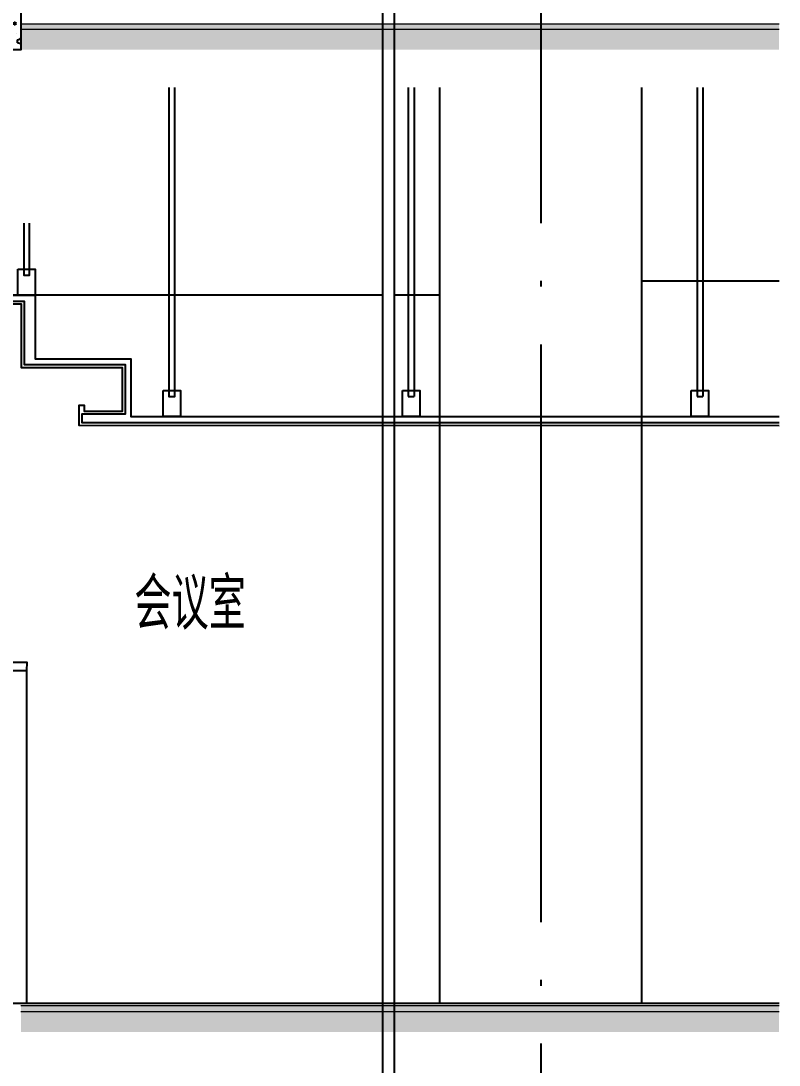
# Model space of a CAD drawing. Extents: x 1147314 to 1218578, y -272074 to -241968.
# Drawn here: x 1154862 to 1157487, y -260227 to -256612 of the extents above; entities that cross this region are included whole.
import ezdxf

# ---------------------------------------------------------------- set-up
doc = ezdxf.new("R2010")
doc.units = 0
doc.header["$LTSCALE"] = 1000
doc.header["$MEASUREMENT"] = 0
doc.linetypes.add('230303生产综合楼-平面图_t8$0$DOTE', pattern=[2.42, 2, -0.2, 0.02, -0.2])
for name, color, linetype in [('A-SECT-SURF', 6, 'Continuous'), ('A-看线', 115, 'Continuous'), ('DIM_SYMB', 3, 'Continuous'), ('DOTE', 1, 'Continuous'), ('FF-窗帘-JYZS', 8, 'Continuous'), ('PUB_HATCH', 8, 'Continuous'), ('PUB_TEXT', 7, 'Continuous'), ('WALL', 255, 'Continuous'), ('吊顶', 183, 'Continuous'), ('墙身抹灰', 6, 'Continuous')]:
    doc.layers.add(name, color=color, linetype=linetype)
doc.layers.add('墙身分层线', color=253, linetype='Continuous', lineweight=18)
doc.styles.add('_TCH_DIM', font='SIMPLEX', dxfattribs={"bigfont": 'GBCBIG'})

# ---------------------------------------------------------------- blocks, each defined once
blk = doc.blocks.new('A$Ca8bf0082')
at = {"layer": 'FF-窗帘-JYZS'}
blk.add_line((-7.2, -55.8), (-7.2, -424.9), dxfattribs=at)
for points in [[(0, -1.6), (64, -1.6), (64, 0), (0, 0)], [(-11.6, -420.7), (-2.8, -420.7), (-2.8, -432.6), (-11.6, -432.6)], [(-9.6, -422.7), (-4.8, -422.7), (-4.8, -430.6), (-9.6, -430.6)]]:
    blk.add_lwpolyline(points, close=True, dxfattribs=at)
blk.add_lwpolyline([(64, -1.6), (64, -44.8), (63.2, -51.2, -0.871795), (0.8, -51.2), (0, -44.8), (0, -1.6)], format="xyb", dxfattribs=at)
for centre, radius in [((32, -53.2), 39.2), ((32, -53.2), 28), ((32.4, -50.1), 2.73), ((-7.2, -424.9), 1.2)]:
    blk.add_circle(centre, radius, dxfattribs=at)
blk = doc.blocks.new('fr')
at = {"layer": '吊顶'}
for p, q in [((1156202.9, -256841.7), (1156202.9, -257911.6)), ((1156202.9, -256841.7), (1156202.9, -257911.6)), ((1156222.9, -256841.7), (1156222.9, -257911.6)), ((1156222.9, -256841.7), (1156222.9, -257911.6)), ((1157202.9, -256841.7), (1157202.9, -257911.6)), ((1157222.9, -256841.7), (1157222.9, -257911.6)), ((1155374.1, -257911.6), (1155394.1, -257911.6)), ((1156202.9, -257911.6), (1156222.9, -257911.6)), ((1156202.9, -257911.6), (1156222.9, -257911.6)), ((1156202.9, -257911.6), (1156222.9, -257911.6)), ((1156202.9, -257911.6), (1156222.9, -257911.6)), ((1157202.9, -257911.6), (1157222.9, -257911.6)), ((1157202.9, -257911.6), (1157222.9, -257911.6))]:
    blk.add_line(p, q, dxfattribs=at)
for points in [[(1155374.1, -256841.7), (1155374.1, -257911.6), (1155394.1, -257911.6), (1155394.1, -256841.7)], [(1154871.6, -257311.7), (1154871.6, -257491.6), (1154891.6, -257491.6), (1154891.6, -257311.7)], [(1154501.6, -257561.6), (1154911.6, -257561.6), (1154911.6, -257781.6), (1155242.6, -257781.6), (1155242.6, -257981.6), (1157487, -257981.6)], [(1154501.6, -257581.6), (1154872.6, -257581.6), (1154872.6, -257801.6), (1155222.6, -257801.6), (1155222.6, -257973.6), (1155072.6, -257973.6), (1155072.6, -258001.6), (1157487, -258001.6)], [(1154501.6, -257591.6), (1154862.6, -257591.6), (1154862.6, -257811.6), (1155212.6, -257811.6), (1155212.6, -257963.6), (1155081.6, -257963.6), (1155081.6, -257943.6), (1155062.6, -257943.6), (1155062.6, -258011.6), (1157487, -258012.3)]]:
    blk.add_lwpolyline(points, dxfattribs=at)
for points in [[(1154851.6, -257471.6), (1154911.6, -257471.6), (1154911.6, -257561.6), (1154851.6, -257561.6)], [(1155354.1, -257891.6), (1155414.1, -257891.6), (1155414.1, -257981.6), (1155354.1, -257981.6)], [(1156182.9, -257891.6), (1156242.9, -257891.6), (1156242.9, -257981.6), (1156182.9, -257981.6)], [(1156182.9, -257891.6), (1156242.9, -257891.6), (1156242.9, -257981.6), (1156182.9, -257981.6)], [(1157182.9, -257891.6), (1157242.9, -257891.6), (1157242.9, -257981.6), (1157182.9, -257981.6)]]:
    blk.add_lwpolyline(points, close=True, dxfattribs=at)
at = {"layer": 'FF-窗帘-JYZS', "xscale": -1}
blk.add_blockref('A$Ca8bf0082', (1154743.6, -257591.6), dxfattribs=at)

msp = doc.modelspace()

# ---------------------------------------------------------------- hatches: boundary and pattern name
at = {"layer": 'PUB_HATCH'}
h = msp.add_hatch(dxfattribs=at)
h.set_pattern_fill('加气混凝土', color=256, scale=20, style=0)
h.set_pattern_definition([(0, (-8925.14, -44634.17), (120, 240), [0, -240]), (0, (-9065.54, -44666.57), (120, 240), [0, -240]), (0, (-8987.54, -44668.97), (120, 240), [0, -240]), (0, (-8902.34, -44598.17), (120, 240), [0, -240]), (0, (-9001.94, -44680.97), (120, 240), [0, -240]), (0, (-8878.34, -44446.97), (120, 240), [0, -240]), (0, (-8951.54, -44466.17), (120, 240), [0, -240]), (0, (-8913.14, -44496.17), (120, 240), [0, -240]), (0, (-9108.74, -44500.97), (120, 240), [0, -240]), (0, (-8991.14, -44511.77), (120, 240), [0, -240]), (0, (-9036.74, -44572.97), (120, 240), [0, -240]), (0, (-9034.34, -44662.97), (120, 240), [0, -240]), (0, (-8944.34, -44672.57), (120, 240), [0, -240]), (0, (-8878.34, -44566.97), (120, 240), [0, -240]), (0, (-9102.74, -44604.17), (120, 240), [0, -240]), (0, (-9082.34, -44563.37), (120, 240), [0, -240]), (0, (-8988.74, -44580.17), (120, 240), [0, -240]), (0, (-9022.34, -44614.97), (120, 240), [0, -240]), (0, (-9041.54, -44535.77), (120, 240), [0, -240]), (0, (-9011.54, -44445.77), (120, 240), [0, -240]), (0, (-9093.14, -44654.57), (120, 240), [0, -240]), (0, (-8961.14, -44494.97), (120, 240), [0, -240]), (0, (-9072.74, -44491.37), (120, 240), [0, -240]), (0, (-9091.94, -44460.17), (120, 240), [0, -240]), (130.601294, (-8893.084, -44522.114), (-599.99999337, 720.00000315), [10.53662, -4414.8444]), (18.4349488, (-8910.227, -44517.543), (599.9999978, 239.9999982), [10.842096, -1507.05116]), (90, (-8910.23, -44527.83), (120, 240), [10.285714, -469.71426]), (161.565051, (-8899.94, -44531.257), (-600.000003, 239.9999821), [10.842096, -1507.05116]), (53.1301023, (-8899.94, -44531.257), (120.0000002, 239.9999999), [11.42857, -1188.5714]), (135, (-8890.8, -44653.54), (-120.0000145, 239.999984), [9.697464, -669.12504]), (45, (-8904.51, -44653.54), (119.999999, 239.999999), [9.697464, -669.12504]), (135, (-8897.655, -44660.4), (-120.0000145, 239.999984), [9.697464, -669.12504]), (45, (-8897.655, -44660.4), (119.999999, 239.999999), [9.697464, -669.12504]), (116.56505, (-9006.23, -44492.4), (-2e-05, 479.999987), [12.77753, -255.5506]), (180, (-9011.94, -44480.97), (-120, 240), [13.714286, -226.2857]), (63.434949, (-9031.37, -44492.4), (1e-06, 479.999998), [12.77753, -255.5506]), (116.56505, (-9025.66, -44503.83), (-2e-05, 479.999987), [12.77753, -255.5506]), (0, (-9025.66, -44503.83), (120, 240), [13.714286, -226.2857]), (63.434949, (-9011.94, -44503.83), (1e-06, 479.999998), [12.77753, -255.5506]), (107.102728, (-8915.941, -44573.543), (-359.99998624, 1200.000001936), [15.54454, -6513.161]), (143.972626, (-8920.513, -44558.686), (-2279.9999711, 1679.9999981), [15.54454, -3248.808]), (180, (-8933.08, -44549.54), (-120, 240), [14.85714, -225.14284]), (36.0273733, (-8960.513, -44558.686), (2279.99998315, 1679.9999819), [15.54454, -3248.808]), (71.565051, (-8965.084, -44572.4), (360.0000018, 1199.9999979), [14.456126, -1503.43712]), (107.102728, (-8960.513, -44587.257), (-359.99998624, 1200.000001936), [15.54454, -6513.161]), (143.972626, (-8947.941, -44596.4), (-2279.9999711, 1679.9999981), [15.54454, -3248.808]), (0, (-8947.94, -44596.4), (120, 240), [14.85714, -225.14284]), (36.0273733, (-8933.084, -44596.4), (2279.99998315, 1679.9999819), [15.54454, -3248.808]), (71.565051, (-8920.513, -44587.257), (360.0000018, 1199.9999979), [14.456126, -1503.43712]), (150.255118, (-8913.655, -44461.543), (-360.00000085, 239.999997), [9.21401, -1925.72784]), (90, (-8921.66, -44466.11), (120, 240), [9.14286, -470.8571]), (29.7448813, (-8921.655, -44466.114), (360.0000002, 239.9999989), [9.21401, -1925.72784]), (116.56505, (-8969.66, -44631.83), (-2e-05, 479.999987), [12.77753, -255.5506]), (168.690067, (-8975.37, -44620.4), (-1080.0000008, 239.999994), [11.6549, -2435.8742]), (41.1859251, (-8995.941, -44626.114), (2999.99998182, 2639.99997692), [12.14874, -5090.3208]), (90, (-8995.94, -44637.54), (120, 240), [11.42857, -468.5714]), (138.814074, (-8986.798, -44645.543), (-2999.99994668, 2640.00001681), [12.14874, -5090.3208]), (16.6992442, (-8986.798, -44645.543), (3959.99997021, 1199.99998743), [11.93178, -4999.415]), (60.9453959, (-8975.37, -44642.114), (119.99999968, 239.99999788), [11.766434, -4930.1358]), (109.983106, (-9070.227, -44531.257), (-600.00000226, 1679.99999555), [13.3768, -5604.879]), (155.556045, (-9074.798, -44518.686), (-1560.00000595, 719.99998504), [13.809194, -5786.0526]), (24.4439547, (-9099.941, -44518.686), (1560.00000078, 719.99999654), [13.809194, -5786.0526]), (70.0168934, (-9104.513, -44531.257), (600.00000181, 1679.99999583), [13.3768, -5604.879]), (109.983106, (-9099.941, -44543.828), (-600.00000226, 1679.99999555), [13.3768, -5604.879]), (160.016893, (-9087.37, -44548.4), (-600.00000035, 239.99998907), [13.3768, -2795.751]), (19.9831065, (-9087.37, -44548.4), (599.9999967, 239.99999962), [13.3768, -2795.751]), (70.0168934, (-9074.798, -44543.828), (600.00000181, 1679.99999583), [13.3768, -5604.879]), (122.005383, (-8981.084, -44552.971), (-120.0000161, 239.99998775), [10.781693, -2253.3736]), (18.4349488, (-8997.084, -44547.257), (599.9999978, 239.9999982), [10.842096, -1507.05116]), (90, (-8997.08, -44557.54), (120, 240), [10.285714, -469.71426]), (161.565051, (-8986.8, -44560.97), (-600.000003, 239.9999821), [10.842096, -1507.05116]), (54.4623222, (-8986.798, -44560.971), (839.99999878, 1199.9999982), [9.83123, -4119.2846]), (116.56505, (-9050.8, -44611.26), (-2e-05, 479.999987), [12.77753, -255.5506]), (180, (-9056.51, -44599.83), (-120, 240), [12.57143, -227.42856]), (59.0362434, (-9075.941, -44611.257), (120.0000004, 239.99999884), [13.32789, -2785.5288]), (120.963756, (-9069.084, -44622.686), (-120.0000164, 239.99998898), [13.32789, -2785.5288]), (0, (-9069.08, -44622.69), (120, 240), [12.57143, -227.42856]), (63.434949, (-9056.51, -44622.69), (1e-06, 479.999998), [12.77753, -255.5506])])
h.paths.add_polyline_path([(1154661.6, -255561.6), (1154861.6, -255561.6), (1154861.6, -256711.6), (1154661.6, -256711.6)])

# ---------------------------------------------------------------- linework, layer by layer
at = {"layer": 'A-看线'}
for p, q in [((1156311.6, -256841.6), (1156311.6, -260011.6)), ((1157011.6, -260011.6), (1157011.6, -256841.6)), ((1157011.6, -257511.6), (1157487, -257511.6))]:
    msp.add_line(p, q, dxfattribs=at)
msp.add_lwpolyline([(1156311.6, -257561.6), (1154661.6, -257561.6)], dxfattribs=at)
at = {"layer": 'DOTE', "linetype": '230303生产综合楼-平面图_t8$0$DOTE'}
for p, q in [((1156661.6, -243211.6), (1156661.6, -270831.8)), ((1147313.8, -260011.6), (1157487, -260011.6))]:
    msp.add_line(p, q, dxfattribs=at)
at = {"layer": 'WALL'}
msp.add_lwpolyline([(1154661.6, -255561.6), (1154861.6, -255561.6), (1154861.6, -256711.6), (1154661.6, -256711.6)], close=True, dxfattribs=at)
at = {"layer": '墙身抹灰'}
msp.add_lwpolyline([(1154501.9, -258831.6), (1154881.9, -258831.6), (1154881.6, -258861.6), (1154501.6, -258861.6)], close=True, dxfattribs=at)
msp.add_lwpolyline([(1154881.6, -258861.6), (1154881.6, -260011.6)], dxfattribs=at)

# ---------------------------------------------------------------- texts
at = {"layer": 'PUB_TEXT', "style": '_TCH_DIM'}
msp.add_text('会议室', height=178.72, dxfattribs=at).set_placement((1155254.4, -258717.9))

# ---------------------------------------------------------------- next in the draw order: wipeouts: each hides what was drawn before it
msp.add_wipeout([(1156153.6, -243211.6), (1156153.6, -270625.8), (1156113.6, -270625.8), (1156113.6, -243211.6)]).dxf.layer = 'DIM_SYMB'

# ---------------------------------------------------------------- next in the draw order: hatches: boundary and pattern name
at = {"layer": 'PUB_HATCH'}
h = msp.add_hatch(dxfattribs=at)
h.set_pattern_fill('加气混凝土', color=256, scale=10, style=0)
h.set_pattern_definition([(0, (3504.63, -36105.65), (60, 120), [0, -120]), (0, (3434.43, -36121.85), (60, 120), [0, -120]), (0, (3473.43, -36123.05), (60, 120), [0, -120]), (0, (3516.03, -36087.65), (60, 120), [0, -120]), (0, (3466.23, -36129.05), (60, 120), [0, -120]), (0, (3528.03, -36012.05), (60, 120), [0, -120]), (0, (3491.43, -36021.65), (60, 120), [0, -120]), (0, (3510.63, -36036.65), (60, 120), [0, -120]), (0, (3412.83, -36039.05), (60, 120), [0, -120]), (0, (3471.63, -36044.45), (60, 120), [0, -120]), (0, (3448.83, -36075.05), (60, 120), [0, -120]), (0, (3450.03, -36120.05), (60, 120), [0, -120]), (0, (3495.03, -36124.85), (60, 120), [0, -120]), (0, (3528.03, -36072.05), (60, 120), [0, -120]), (0, (3415.83, -36090.65), (60, 120), [0, -120]), (0, (3426.03, -36070.25), (60, 120), [0, -120]), (0, (3472.83, -36078.65), (60, 120), [0, -120]), (0, (3456.03, -36096.05), (60, 120), [0, -120]), (0, (3446.43, -36056.45), (60, 120), [0, -120]), (0, (3461.43, -36011.45), (60, 120), [0, -120]), (0, (3420.63, -36115.85), (60, 120), [0, -120]), (0, (3486.63, -36036.05), (60, 120), [0, -120]), (0, (3430.83, -36034.25), (60, 120), [0, -120]), (0, (3421.23, -36018.65), (60, 120), [0, -120]), (130.601294, (3520.654, -36049.622), (-299.999996686, 360.000001574), [5.268311, -2207.4222]), (18.4349488, (3512.083, -36047.336), (299.9999989, 119.9999991), [5.421048, -753.52558]), (90, (3512.08, -36052.48), (60, 120), [5.142857, -234.85713]), (161.565051, (3517.226, -36054.193), (-300.0000015, 119.99999105), [5.421048, -753.52558]), (53.1301023, (3517.226, -36054.193), (60.0000001, 119.99999994), [5.714286, -594.2857]), (135, (3521.797, -36115.336), (-60.0000073, 119.9999919), [4.848732, -334.56252]), (45, (3514.94, -36115.336), (59.9999996, 119.9999995), [4.848732, -334.56252]), (135, (3518.37, -36118.765), (-60.0000073, 119.9999919), [4.848732, -334.56252]), (45, (3518.37, -36118.765), (59.9999996, 119.9999995), [4.848732, -334.56252]), (116.565051, (3464.08, -36034.76), (-1e-05, 239.999993), [6.388765, -127.7753]), (180, (3461.23, -36029.05), (-60, 120), [6.857143, -113.14285]), (63.434949, (3451.51, -36034.76), (5e-07, 239.999999), [6.388765, -127.7753]), (116.565051, (3454.37, -36040.48), (-1e-05, 239.999993), [6.388765, -127.7753]), (0, (3454.37, -36040.48), (60, 120), [6.857143, -113.14285]), (63.434949, (3461.23, -36040.48), (5e-07, 239.999999), [6.388765, -127.7753]), (107.102728, (3509.2257, -36075.336), (-179.999993118, 600.000000968), [7.772269, -3256.5805]), (143.972626, (3506.94, -36067.9075), (-1139.99998555, 839.99999905), [7.772269, -1624.404]), (180, (3500.65, -36063.34), (-60, 120), [7.428571, -112.57142]), (36.0273733, (3486.94, -36067.9075), (1139.999991575, 839.999990944), [7.772269, -1624.404]), (71.5650511, (3484.654, -36074.765), (180.00000092, 599.99999897), [7.228063, -751.71856]), (107.102728, (3486.94, -36082.1933), (-179.999993118, 600.000000968), [7.772269, -3256.5805]), (143.972626, (3493.226, -36086.765), (-1139.99998555, 839.99999905), [7.772269, -1624.404]), (0, (3493.23, -36086.76), (60, 120), [7.428571, -112.57142]), (36.0273733, (3500.654, -36086.765), (1139.999991575, 839.999990944), [7.772269, -1624.404]), (71.5650511, (3506.94, -36082.193), (180.00000092, 599.99999897), [7.228063, -751.71856]), (150.255118, (3510.369, -36019.336), (-180.00000043, 119.99999851), [4.607004, -962.86392]), (90, (3506.37, -36021.62), (60, 120), [4.571429, -235.42855]), (29.7448813, (3506.369, -36021.622), (180.0000001, 119.99999944), [4.607004, -962.86392]), (116.565051, (3482.37, -36104.48), (-1e-05, 239.999993), [6.388765, -127.7753]), (168.690067, (3479.511, -36098.765), (-540.0000004, 119.99999699), [5.827451, -1217.9371]), (41.1859251, (3469.2257, -36101.622), (1499.999990912, 1319.999988458), [6.074369, -2545.1604]), (90, (3469.226, -36107.336), (60, 120), [5.714286, -234.2857]), (138.814074, (3473.797, -36111.336), (-1499.999973338, 1320.000008407), [6.074369, -2545.1604]), (16.6992442, (3473.797, -36111.336), (1979.999985103, 599.999993716), [5.96589, -2499.7075]), (60.9453959, (3479.5114, -36109.622), (59.99999984, 119.999998939), [5.883217, -2465.0679]), (109.983106, (3432.083, -36054.193), (-300.00000113, 839.999997777), [6.6884, -2802.4395]), (155.556045, (3429.797, -36047.9075), (-780.000002973, 359.99999252), [6.904597, -2893.0263]), (24.4439547, (3417.2257, -36047.9075), (780.00000039, 359.999998268), [6.904597, -2893.0263]), (70.0168934, (3414.94, -36054.193), (300.000000904, 839.999997916), [6.6884, -2802.4395]), (109.983106, (3417.2257, -36060.479), (-300.00000113, 839.999997777), [6.6884, -2802.4395]), (160.016893, (3423.511, -36062.765), (-300.00000018, 119.99999453), [6.6884, -1397.8755]), (19.9831065, (3423.511, -36062.765), (299.99999835, 119.99999981), [6.6884, -1397.8755]), (70.0168934, (3429.797, -36060.479), (300.000000904, 839.999997916), [6.6884, -2802.4395]), (122.005383, (3476.654, -36065.05), (-60.00000805, 119.99999387), [5.390846, -1126.6868]), (18.4349488, (3468.654, -36062.193), (299.9999989, 119.9999991), [5.421048, -753.52558]), (90, (3468.654, -36067.336), (60, 120), [5.142857, -234.85713]), (161.565051, (3473.797, -36069.05), (-300.0000015, 119.99999105), [5.421048, -753.52558]), (54.4623222, (3473.797, -36069.0504), (419.99999939, 599.9999991), [4.915614, -2059.6423]), (116.565051, (3441.8, -36094.19), (-1e-05, 239.999993), [6.388765, -127.7753]), (180, (3438.94, -36088.48), (-60, 120), [6.285714, -113.71428]), (59.0362434, (3429.226, -36094.193), (60.000000195, 119.99999942), [6.663946, -1392.7644]), (120.963756, (3432.654, -36099.908), (-60.0000082, 119.99999449), [6.663946, -1392.7644]), (0, (3432.65, -36099.91), (60, 120), [6.285714, -113.71428]), (63.434949, (3438.94, -36099.91), (5e-07, 239.999999), [6.388765, -127.7753])])
h.paths.add_polyline_path([(1157487, -256711.6), (1157487, -256641.6), (1154861.6, -256641.6), (1154861.6, -256711.6)])
h = msp.add_hatch(dxfattribs=at)
h.set_pattern_fill('加气混凝土', color=256, scale=10, style=0)
h.set_pattern_definition([(0, (3504.62, -39505.65), (60, 120), [0, -120]), (0, (3434.42, -39521.85), (60, 120), [0, -120]), (0, (3473.42, -39523.05), (60, 120), [0, -120]), (0, (3516.02, -39487.65), (60, 120), [0, -120]), (0, (3466.22, -39529.05), (60, 120), [0, -120]), (0, (3528.02, -39412.05), (60, 120), [0, -120]), (0, (3491.42, -39421.65), (60, 120), [0, -120]), (0, (3510.62, -39436.65), (60, 120), [0, -120]), (0, (3412.82, -39439.05), (60, 120), [0, -120]), (0, (3471.62, -39444.45), (60, 120), [0, -120]), (0, (3448.82, -39475.05), (60, 120), [0, -120]), (0, (3450.02, -39520.05), (60, 120), [0, -120]), (0, (3495.02, -39524.85), (60, 120), [0, -120]), (0, (3528.02, -39472.05), (60, 120), [0, -120]), (0, (3415.82, -39490.65), (60, 120), [0, -120]), (0, (3426.02, -39470.25), (60, 120), [0, -120]), (0, (3472.82, -39478.65), (60, 120), [0, -120]), (0, (3456.02, -39496.05), (60, 120), [0, -120]), (0, (3446.42, -39456.45), (60, 120), [0, -120]), (0, (3461.42, -39411.45), (60, 120), [0, -120]), (0, (3420.62, -39515.85), (60, 120), [0, -120]), (0, (3486.62, -39436.05), (60, 120), [0, -120]), (0, (3430.82, -39434.25), (60, 120), [0, -120]), (0, (3421.22, -39418.65), (60, 120), [0, -120]), (130.601294, (3520.65, -39449.6225), (-299.999996686, 360.000001574), [5.268311, -2207.4222]), (18.4349488, (3512.078, -39447.337), (299.9999989, 119.9999991), [5.421048, -753.52558]), (90, (3512.08, -39452.48), (60, 120), [5.142857, -234.85713]), (161.565051, (3517.221, -39454.194), (-300.0000015, 119.99999105), [5.421048, -753.52558]), (53.1301023, (3517.22, -39454.194), (60.0000001, 119.99999994), [5.714286, -594.2857]), (135, (3521.793, -39515.337), (-60.0000073, 119.9999919), [4.848732, -334.56252]), (45, (3514.935, -39515.337), (59.9999996, 119.9999995), [4.848732, -334.56252]), (135, (3518.364, -39518.765), (-60.0000073, 119.9999919), [4.848732, -334.56252]), (45, (3518.364, -39518.765), (59.9999996, 119.9999995), [4.848732, -334.56252]), (116.565051, (3464.08, -39434.77), (-1e-05, 239.999993), [6.388765, -127.7753]), (180, (3461.22, -39429.05), (-60, 120), [6.857143, -113.14285]), (63.434949, (3451.51, -39434.77), (5e-07, 239.999999), [6.388765, -127.7753]), (116.565051, (3454.36, -39440.48), (-1e-05, 239.999993), [6.388765, -127.7753]), (0, (3454.36, -39440.48), (60, 120), [6.857143, -113.14285]), (63.434949, (3461.22, -39440.48), (5e-07, 239.999999), [6.388765, -127.7753]), (107.102728, (3509.221, -39475.337), (-179.999993118, 600.000000968), [7.772269, -3256.5805]), (143.972626, (3506.935, -39467.908), (-1139.99998555, 839.99999905), [7.772269, -1624.404]), (180, (3500.65, -39463.34), (-60, 120), [7.428571, -112.57142]), (36.0273733, (3486.935, -39467.908), (1139.999991575, 839.999990944), [7.772269, -1624.404]), (71.5650511, (3484.65, -39474.765), (180.00000092, 599.99999897), [7.228063, -751.71856]), (107.102728, (3486.9354, -39482.194), (-179.999993118, 600.000000968), [7.772269, -3256.5805]), (143.972626, (3493.221, -39486.765), (-1139.99998555, 839.99999905), [7.772269, -1624.404]), (0, (3493.22, -39486.77), (60, 120), [7.428571, -112.57142]), (36.0273733, (3500.65, -39486.765), (1139.999991575, 839.999990944), [7.772269, -1624.404]), (71.5650511, (3506.935, -39482.194), (180.00000092, 599.99999897), [7.228063, -751.71856]), (150.255118, (3510.364, -39419.337), (-180.00000043, 119.99999851), [4.607004, -962.86392]), (90, (3506.364, -39421.62), (60, 120), [4.571429, -235.42855]), (29.7448813, (3506.364, -39421.623), (180.0000001, 119.99999944), [4.607004, -962.86392]), (116.565051, (3482.36, -39504.48), (-1e-05, 239.999993), [6.388765, -127.7753]), (168.690067, (3479.507, -39498.765), (-540.0000004, 119.99999699), [5.827451, -1217.9371]), (41.1859251, (3469.221, -39501.6225), (1499.999990912, 1319.999988458), [6.074369, -2545.1604]), (90, (3469.22, -39507.337), (60, 120), [5.714286, -234.2857]), (138.814074, (3473.7925, -39511.337), (-1499.999973338, 1320.000008407), [6.074369, -2545.1604]), (16.6992442, (3473.7925, -39511.337), (1979.999985103, 599.999993716), [5.96589, -2499.7075]), (60.9453959, (3479.507, -39509.6225), (59.99999984, 119.999998939), [5.883217, -2465.0679]), (109.983106, (3432.0783, -39454.194), (-300.00000113, 839.999997777), [6.6884, -2802.4395]), (155.556045, (3429.7925, -39447.908), (-780.000002973, 359.99999252), [6.904597, -2893.0263]), (24.4439547, (3417.221, -39447.908), (780.00000039, 359.999998268), [6.904597, -2893.0263]), (70.0168934, (3414.9354, -39454.194), (300.000000904, 839.999997916), [6.6884, -2802.4395]), (109.983106, (3417.221, -39460.4797), (-300.00000113, 839.999997777), [6.6884, -2802.4395]), (160.016893, (3423.507, -39462.765), (-300.00000018, 119.99999453), [6.6884, -1397.8755]), (19.9831065, (3423.507, -39462.765), (299.99999835, 119.99999981), [6.6884, -1397.8755]), (70.0168934, (3429.7925, -39460.4797), (300.000000904, 839.999997916), [6.6884, -2802.4395]), (122.005383, (3476.65, -39465.051), (-60.00000805, 119.99999387), [5.390846, -1126.6868]), (18.4349488, (3468.65, -39462.194), (299.9999989, 119.9999991), [5.421048, -753.52558]), (90, (3468.65, -39467.337), (60, 120), [5.142857, -234.85713]), (161.565051, (3473.793, -39469.051), (-300.0000015, 119.99999105), [5.421048, -753.52558]), (54.4623222, (3473.7925, -39469.051), (419.99999939, 599.9999991), [4.915614, -2059.6423]), (116.565051, (3441.79, -39494.19), (-1e-05, 239.999993), [6.388765, -127.7753]), (180, (3438.94, -39488.48), (-60, 120), [6.285714, -113.71428]), (59.0362434, (3429.221, -39494.194), (60.000000195, 119.99999942), [6.663946, -1392.7644]), (120.963756, (3432.65, -39499.908), (-60.0000082, 119.99999449), [6.663946, -1392.7644]), (0, (3432.65, -39499.91), (60, 120), [6.285714, -113.71428]), (63.434949, (3438.94, -39499.91), (5e-07, 239.999999), [6.388765, -127.7753])])
h.paths.add_polyline_path([(1157487, -260111.6), (1157487, -260041.6), (1154861.6, -260041.6), (1154861.6, -260111.6)])
at = {"layer": '墙身分层线'}
h = msp.add_hatch(dxfattribs=at)
h.set_pattern_fill('混凝土', color=256, scale=10)
h.set_pattern_definition([(50, (3469.226, -36069.05), (71.7260183, -6.2752135), [7.5, -82.5]), (355, (3469.226, -36069.05), (-13.8751334, 75.2192134), [6, -66]), (100.4514, (3475.2, -36069.57), (57.850938, 68.9439542), [6.374019, -70.114211]), (46.1842, (3469.23, -36049.05), (106.724105, -16.5519014), [11.25, -123.75]), (96.6356, (3478.12, -36050.43), (93.466271, 97.411787), [9.561029, -105.1713]), (351.1842, (3469.23, -36049.05), (93.466195, 97.41186), [9, -99]), (21, (3479.226, -36054.05), (59.6907052, -40.261889), [7.5, -82.5]), (326, (3479.226, -36054.05), (24.331533, 72.5150045), [6, -66]), (71.4514, (3484.2, -36057.406), (84.022263, 32.2530497), [6.374019, -70.114211]), (37.5, (3469.226, -36069.05), (1.21598553, 33.2893854), [0, -65.2, 0, -67, 0, -66.25]), (7.5, (3469.226, -36069.05), (26.3069537, 39.4411712), [0, -38.2, 0, -63.7, 0, -25.25]), (327.5, (3446.926, -36069.05), (53.3822436, -2.2554872), [0, -25, 0, -78, 0, -103.5]), (317.5, (3436.926, -36069.05), (58.318617, 10.0104982), [0, -32.5, 0, -51.8, 0, -73.5])])
h.paths.add_polyline_path([(1157487, -256641.6), (1157487, -256621.6), (1154861.6, -256621.6), (1154861.6, -256641.6)])
h = msp.add_hatch(dxfattribs=at)
h.set_pattern_fill('混凝土', color=256, scale=10)
h.set_pattern_definition([(50, (3469.22, -39469.05), (71.7260183, -6.2752135), [7.5, -82.5]), (355, (3469.22, -39469.05), (-13.8751334, 75.2192134), [6, -66]), (100.4514, (3475.2, -39469.574), (57.850938, 68.9439542), [6.374019, -70.114211]), (46.1842, (3469.22, -39449.05), (106.724105, -16.5519014), [11.25, -123.75]), (96.6356, (3478.11, -39450.43), (93.466271, 97.411787), [9.561029, -105.1713]), (351.1842, (3469.22, -39449.05), (93.466195, 97.41186), [9, -99]), (21, (3479.22, -39454.05), (59.6907052, -40.261889), [7.5, -82.5]), (326, (3479.22, -39454.05), (24.331533, 72.5150045), [6, -66]), (71.4514, (3484.195, -39457.406), (84.022263, 32.2530497), [6.374019, -70.114211]), (37.5, (3469.22, -39469.05), (1.21598553, 33.2893854), [0, -65.2, 0, -67, 0, -66.25]), (7.5, (3469.22, -39469.05), (26.3069537, 39.4411712), [0, -38.2, 0, -63.7, 0, -25.25]), (327.5, (3446.92, -39469.05), (53.3822436, -2.2554872), [0, -25, 0, -78, 0, -103.5]), (317.5, (3436.92, -39469.05), (58.318617, 10.0104982), [0, -32.5, 0, -51.8, 0, -73.5])])
h.paths.add_polyline_path([(1157487, -260041.6), (1157487, -260021.6), (1154861.6, -260021.6), (1154861.6, -260041.6)])

# ---------------------------------------------------------------- next in the draw order: linework, layer by layer
at = {"layer": 'A-SECT-SURF'}
msp.add_lwpolyline([(1154861.6, -260011.6), (1157487, -260011.6)], dxfattribs=at)
at = {"layer": 'DIM_SYMB'}
for points in [[(1156113.6, -243211.6), (1156113.6, -264911.5), (1156155.6, -264926.8), (1156071.6, -264941.6), (1156113.6, -264956.5), (1156113.6, -270625.8)], [(1156153.6, -243211.6), (1156153.6, -264911.5), (1156195.6, -264926.8), (1156111.6, -264941.6), (1156153.6, -264956.5), (1156153.6, -270625.8)]]:
    msp.add_lwpolyline(points, dxfattribs=at)
at = {"layer": '墙身分层线'}
for p, q in [((1157487, -256641.6), (1154861.6, -256641.6)), ((1157487, -260021.6), (1154861.6, -260021.6)), ((1157487, -260041.6), (1154861.6, -260041.6))]:
    msp.add_line(p, q, dxfattribs=at)
msp.add_lwpolyline([(1154861.6, -256621.6), (1157487, -256621.6)], dxfattribs=at)

# ---------------------------------------------------------------- next in the draw order: block references
at = {"layer": 'FF-窗帘-JYZS'}
msp.add_blockref('fr', (0, 0), dxfattribs=at)

doc.saveas('drawing.dxf')
